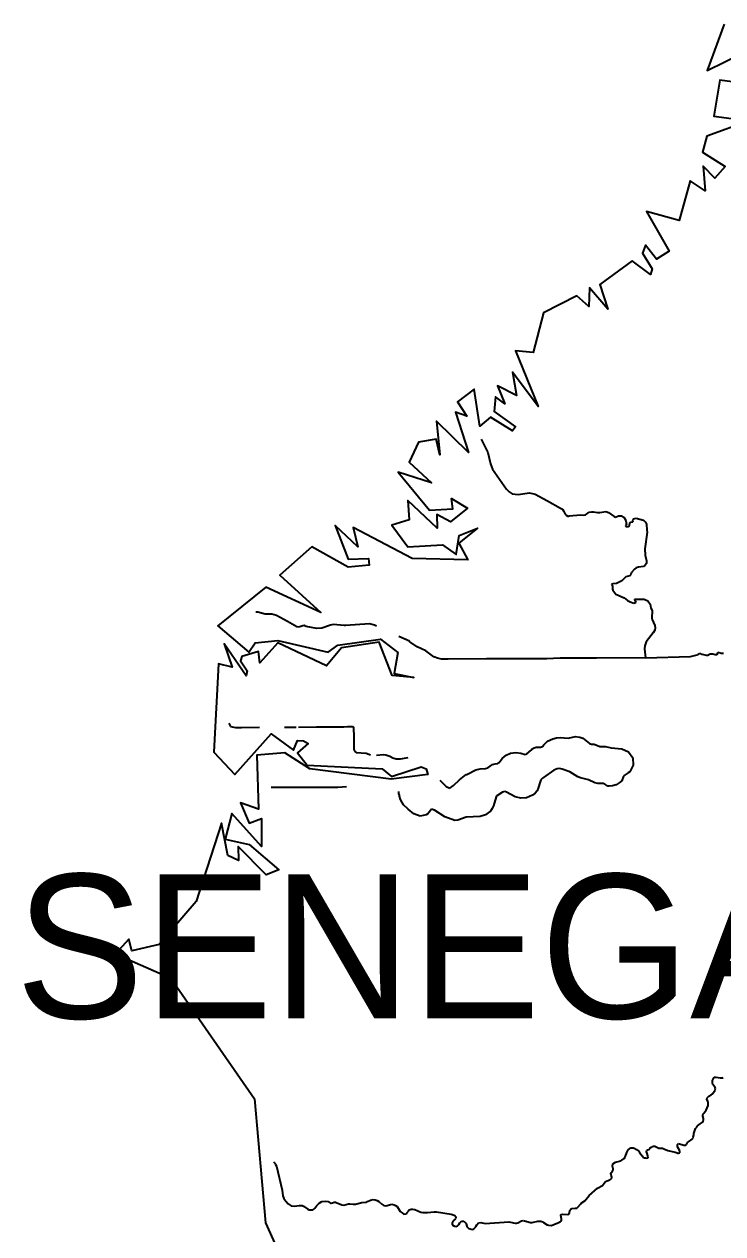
# Model space of a CAD drawing. Header units: metres. Extents: x 0 to 1325, y -1 to 773.
# Drawn here: x 595.54 to 614.01, y 324.31 to 356.28 of the extents above; entities that cross this region are included whole.
import ezdxf
from ezdxf.enums import TextEntityAlignment as Align

# ---------------------------------------------------------------- set-up
doc = ezdxf.new("R2010")
doc.units = ezdxf.units.M

msp = doc.modelspace()

# ---------------------------------------------------------------- linework, layer by layer
at = {"layer": 'CUT'}
for points in [[(614.05, 356.278), (613.6, 355.058), (614.53, 355.508)], [(614.26, 354.758), (613.93, 354.798), (613.77, 353.848), (614.71, 353.728), (613.59, 353.318), (613.47, 352.898), (614.07, 352.518), (613.8, 352.208), (613.49, 352.528), (613.54, 351.878), (613.15, 352.138), (612.86, 351.088), (611.99, 351.328), (612.59, 350.278), (612.26, 350.068), (611.97, 350.438), (611.89, 350.228), (612.14, 349.808), (612.1, 349.658), (611.61, 350.028), (610.76, 349.398), (610.97, 348.748), (610.49, 349.308), (610.47, 348.818), (610.15, 349.098), (609.27, 348.648), (609, 347.598), (608.53, 347.648), (609.13, 346.178), (608.45, 347.078), (608.56, 346.468), (608.05, 346.718), (608.25, 346.248), (608, 346.428), (607.97, 346.038), (608.53, 345.638), (608.45, 345.528), (607.87, 345.888), (607.59, 345.658), (607.44, 346.628), (607, 346.298), (607.24, 345.918), (606.94, 346.028), (606.94, 346.028), (607.29, 344.958), (606.44, 345.788), (606.53, 344.898), (606.43, 345.308), (605.97, 345.228), (605.72, 344.698), (606.31, 344.158), (605.43, 344.438), (606.26, 343.438), (606.87, 343.468), (606.84, 343.738), (607.26, 343.488), (606.81, 343.128), (606.45, 343.318), (606.46, 342.958), (605.68, 343.688), (605.72, 343.178), (605.26, 343.038), (605.68, 342.468), (606.6, 342.518), (606.96, 342.258), (607.04, 342.768), (607.53, 342.958), (607.03, 342.558), (607.27, 342.118), (605.8, 342.158), (604.24, 342.978), (604.36, 342.468), (603.76, 343.028), (604.11, 342.138), (604.64, 342.158), (604.66, 341.978), (604.11, 341.928), (603.15, 342.468), (602.3, 341.718), (603.38, 340.728), (601.93, 341.398), (600.66, 340.378), (601.48, 339.678), (601.65, 339.928), (602.25, 339.988), (603.58, 339.678), (603.83, 339.868), (604.96, 340.028), (605.42, 339.668), (605.32, 339.118), (605.84, 339.008), (605.27, 339.068), (604.93, 339.948), (603.93, 339.798), (603.53, 339.318), (602.25, 339.928), (601.77, 339.398), (601.74, 339.698), (601.3, 339.568), (601.26, 339.448), (601.44, 339.188), (601.41, 339.058), (600.83, 339.898), (601.04, 339.288), (600.68, 339.368), (600.56, 337.038), (601.11, 336.448), (602.07, 337.518), (602.66, 337.088), (602.77, 337.348), (602.93, 337.338), (603.05, 337.268), (602.77, 337.018), (603.02, 336.698), (605.01, 336.598), (605.25, 336.398), (606.04, 336.648), (606.17, 336.598), (606.21, 336.448), (605.24, 336.328), (603.09, 336.598), (602.43, 337.018), (601.69, 336.958), (601.74, 335.528), (601.26, 335.698), (601.49, 335.158), (601.82, 335.288), (601.82, 334.548), (601.03, 335.418), (600.86, 334.738), (601.49, 334.598), (602.27, 333.928), (601.94, 333.798), (601.2, 334.548), (601.21, 334.178), (600.93, 334.308), (600.76, 335.158), (600.09, 333.088), (599.11, 331.958), (598.39, 331.788), (598.31, 332.098), (597.96, 331.708), (599.42, 331.068), (601.63, 327.878), (601.92, 324.598), (602.98, 322.258)]]:
    msp.add_lwpolyline(points, dxfattribs=at)
at = {"layer": 'SCORE'}
for points in [[(607.62, 345.308), (607.8, 344.958)], [(607.8, 344.958), (607.87, 344.658)], [(607.87, 344.658), (607.92, 344.518)], [(607.92, 344.518), (608.29, 343.988)], [(608.29, 343.988), (608.36, 343.918)], [(608.36, 343.918), (608.44, 343.868)], [(608.44, 343.868), (608.6, 343.848)], [(608.6, 343.848), (608.9, 343.888)], [(608.9, 343.888), (609.05, 343.858)], [(609.05, 343.858), (609.38, 343.678)], [(609.38, 343.678), (609.72, 343.488)], [(609.72, 343.488), (609.77, 343.458)], [(609.77, 343.458), (609.8, 343.418)], [(609.8, 343.418), (609.84, 343.328)], [(610.41, 343.328), (610.44, 343.358)], [(610.44, 343.358), (610.48, 343.378)], [(610.48, 343.378), (610.54, 343.388)], [(610.54, 343.388), (610.59, 343.388)], [(610.59, 343.388), (610.7, 343.368)], [(610.7, 343.368), (610.76, 343.368)], [(610.76, 343.368), (610.92, 343.398)], [(610.92, 343.398), (610.99, 343.368)], [(610.99, 343.368), (611.14, 343.268)], [(609.84, 343.328), (609.87, 343.298)], [(609.87, 343.298), (609.91, 343.278)], [(609.91, 343.278), (609.93, 343.278)], [(609.93, 343.278), (609.95, 343.288)], [(609.95, 343.288), (610.25, 343.308)], [(610.25, 343.308), (610.34, 343.298)], [(610.34, 343.298), (610.38, 343.308)], [(610.38, 343.308), (610.41, 343.328)], [(611.14, 343.268), (611.17, 343.248)], [(611.17, 343.248), (611.25, 343.288)], [(611.25, 343.288), (611.33, 343.288)], [(611.33, 343.288), (611.39, 343.248)], [(611.39, 343.248), (611.44, 343.178)], [(611.44, 343.178), (611.45, 343.148)], [(611.46, 343.058), (611.44, 343.018)], [(611.45, 343.148), (611.46, 343.058)], [(611.54, 343.018), (611.55, 343.098)], [(611.55, 343.098), (611.58, 343.118)], [(611.58, 343.118), (611.63, 343.128)], [(611.63, 343.178), (611.65, 343.208)], [(611.64, 343.148), (611.63, 343.178)], [(611.63, 343.128), (611.64, 343.148)], [(611.65, 343.208), (611.72, 343.218)], [(611.72, 343.218), (611.82, 343.198)], [(611.82, 343.198), (611.91, 343.168)], [(611.91, 343.168), (611.97, 343.118)], [(611.97, 343.118), (611.99, 343.068)], [(611.99, 343.068), (612, 342.908)], [(611.44, 343.018), (611.45, 342.998)], [(611.45, 342.998), (611.51, 342.998)], [(611.51, 342.998), (611.54, 343.018)], [(612.01, 342.848), (611.95, 342.408)], [(612, 342.908), (612.01, 342.848)], [(611.95, 342.408), (611.96, 342.248)], [(611.96, 342.248), (611.99, 342.098)], [(611.99, 342.098), (611.99, 342.028)], [(611.6, 341.788), (611.58, 341.748)], [(611.68, 341.878), (611.6, 341.788)], [(611.72, 341.908), (611.68, 341.878)], [(611.78, 341.928), (611.72, 341.908)], [(611.91, 341.948), (611.78, 341.928)], [(611.95, 341.968), (611.91, 341.948)], [(611.99, 342.028), (611.95, 341.968)], [(611.1, 341.488), (611.07, 341.478)], [(611.07, 341.478), (611.09, 341.428)], [(611.2, 341.498), (611.1, 341.488)], [(611.27, 341.528), (611.2, 341.498)], [(611.34, 341.568), (611.27, 341.528)], [(611.41, 341.638), (611.34, 341.568)], [(611.45, 341.668), (611.41, 341.638)], [(611.55, 341.698), (611.45, 341.668)], [(611.57, 341.718), (611.55, 341.698)], [(611.58, 341.748), (611.57, 341.718)], [(611.09, 341.428), (611.09, 341.348)], [(611.09, 341.348), (611.1, 341.318)], [(611.1, 341.318), (611.18, 341.218)], [(611.18, 341.218), (611.4, 341.118)], [(611.4, 341.118), (611.49, 341.048)], [(611.49, 341.048), (611.56, 341.008)], [(611.56, 341.008), (611.66, 340.978)], [(611.66, 340.978), (611.72, 340.998)], [(611.72, 340.998), (611.68, 341.078)], [(611.68, 341.078), (611.93, 341.078)], [(611.93, 341.078), (612.03, 341.038)], [(612.03, 341.038), (612.09, 340.948)], [(612.09, 340.948), (612.11, 340.848)], [(612.11, 340.848), (612.14, 340.778)], [(601.72, 340.738), (601.67, 340.738)], [(601.91, 340.688), (601.72, 340.738)], [(602.09, 340.688), (601.91, 340.688)], [(602.21, 340.648), (602.09, 340.688)], [(602.5, 340.488), (602.21, 340.648)], [(602.75, 340.348), (602.5, 340.488)], [(612.14, 340.728), (612.13, 340.628)], [(612.13, 340.628), (612.13, 340.578)], [(612.13, 340.578), (612.14, 340.548)], [(612.14, 340.778), (612.14, 340.728)], [(612.14, 340.548), (612.21, 340.388)], [(602.79, 340.338), (602.75, 340.348)], [(602.83, 340.348), (602.79, 340.338)], [(602.91, 340.378), (602.83, 340.348)], [(602.94, 340.388), (602.91, 340.378)], [(602.96, 340.378), (602.94, 340.388)], [(602.97, 340.368), (602.96, 340.378)], [(603, 340.358), (602.97, 340.368)], [(603.28, 340.308), (603, 340.358)], [(603.41, 340.318), (603.28, 340.308)], [(603.64, 340.398), (603.41, 340.318)], [(603.71, 340.408), (603.64, 340.398)], [(604, 340.388), (603.71, 340.408)], [(604.04, 340.388), (604, 340.388)], [(604.67, 340.428), (604.04, 340.388)], [(604.8, 340.398), (604.67, 340.428)], [(604.86, 340.368), (604.8, 340.398)], [(612.17, 340.188), (611.98, 339.958)], [(612.21, 340.258), (612.17, 340.188)], [(612.21, 340.388), (612.22, 340.328)], [(612.22, 340.328), (612.21, 340.258)], [(605.73, 339.968), (605.45, 340.098)], [(605.74, 339.958), (605.73, 339.968)], [(605.93, 339.818), (605.74, 339.958)], [(611.95, 339.848), (611.94, 339.768)], [(611.98, 339.958), (611.95, 339.848)], [(606.16, 339.718), (605.93, 339.818)], [(606.37, 339.558), (606.16, 339.718)], [(606.47, 339.518), (606.37, 339.558)], [(611.97, 339.528), (610.67, 339.518)], [(611.94, 339.768), (611.97, 339.528)], [(611.97, 339.528), (613.16, 339.568)], [(613.16, 339.568), (613.33, 339.608)], [(613.33, 339.608), (613.34, 339.618)], [(613.34, 339.618), (613.36, 339.618)], [(613.36, 339.618), (613.39, 339.648)], [(613.39, 339.648), (613.41, 339.648)], [(613.41, 339.648), (613.43, 339.648)], [(613.43, 339.648), (613.44, 339.638)], [(613.44, 339.638), (613.45, 339.628)], [(613.45, 339.628), (613.46, 339.628)], [(613.46, 339.628), (613.57, 339.598)], [(613.57, 339.598), (613.61, 339.598)], [(613.61, 339.598), (613.64, 339.608)], [(613.64, 339.608), (613.68, 339.638)], [(613.68, 339.638), (613.72, 339.638)], [(613.72, 339.638), (613.75, 339.638)], [(613.75, 339.638), (613.81, 339.618)], [(613.81, 339.618), (613.84, 339.618)], [(613.84, 339.618), (613.86, 339.628)], [(613.86, 339.628), (613.89, 339.668)], [(613.89, 339.668), (613.91, 339.678)], [(613.91, 339.678), (613.92, 339.668)], [(613.92, 339.668), (613.97, 339.658)], [(613.97, 339.658), (614, 339.658)], [(614, 339.658), (614.03, 339.658)], [(606.57, 339.498), (606.47, 339.518)], [(606.75, 339.498), (606.57, 339.498)], [(607.76, 339.508), (606.75, 339.498)], [(608.06, 339.508), (607.76, 339.508)], [(609.36, 339.508), (608.06, 339.508)], [(609.71, 339.518), (609.36, 339.508)], [(610.67, 339.518), (609.71, 339.518)], [(600.95, 337.808), (601, 337.718)], [(601, 337.718), (601.13, 337.688)], [(601.13, 337.688), (601.29, 337.688)], [(601.29, 337.688), (601.76, 337.698)], [(602.42, 337.698), (602.46, 337.698)], [(602.46, 337.698), (602.73, 337.698)], [(602.79, 337.698), (603.27, 337.708)], [(603.27, 337.708), (603.75, 337.708)], [(603.75, 337.708), (603.99, 337.708)], [(603.99, 337.708), (604.09, 337.718)], [(604.09, 337.718), (604.22, 337.718)], [(604.22, 337.718), (604.25, 337.698)], [(604.25, 337.698), (604.26, 337.428)], [(604.26, 337.428), (604.26, 337.368)], [(604.26, 337.368), (604.26, 337.108)], [(609.31, 337.268), (609.35, 337.298)], [(609.35, 337.298), (609.38, 337.328)], [(609.38, 337.328), (609.52, 337.388)], [(609.52, 337.388), (609.61, 337.418)], [(609.61, 337.418), (609.71, 337.428)], [(609.71, 337.428), (609.92, 337.408)], [(609.92, 337.408), (610.12, 337.448)], [(610.12, 337.448), (610.23, 337.438)], [(610.23, 337.438), (610.31, 337.408)], [(610.31, 337.408), (610.49, 337.268)], [(604.26, 337.108), (604.28, 337.058)], [(604.28, 337.058), (604.32, 337.028)], [(604.32, 337.028), (604.58, 337.008)], [(604.58, 337.008), (604.7, 336.968)], [(604.86, 336.958), (605.04, 336.978)], [(605.04, 336.978), (605.1, 336.968)], [(605.1, 336.968), (605.21, 336.928)], [(608.28, 336.958), (608.4, 337.008)], [(608.4, 337.008), (608.54, 337.028)], [(608.54, 337.028), (608.67, 337.008)], [(608.67, 337.008), (608.79, 336.978)], [(608.79, 336.978), (608.83, 336.998)], [(608.83, 336.998), (608.94, 337.088)], [(608.94, 337.088), (608.97, 337.128)], [(608.97, 337.128), (609.02, 337.148)], [(609.02, 337.148), (609.08, 337.168)], [(609.08, 337.168), (609.19, 337.168)], [(609.19, 337.168), (609.24, 337.188)], [(609.24, 337.188), (609.28, 337.228)], [(609.28, 337.228), (609.31, 337.268)], [(610.49, 337.268), (610.54, 337.248)], [(610.54, 337.248), (610.61, 337.248)], [(610.61, 337.248), (610.76, 337.188)], [(610.76, 337.188), (610.91, 337.188)], [(610.91, 337.188), (611.06, 337.148)], [(611.06, 337.148), (611.34, 337.128)], [(611.34, 337.128), (611.52, 337.048)], [(611.52, 337.048), (611.63, 336.888)], [(605.21, 336.928), (605.29, 336.888)], [(605.29, 336.888), (605.38, 336.858)], [(605.38, 336.858), (605.49, 336.858)], [(605.49, 336.858), (605.69, 336.898)], [(607.8, 336.628), (607.92, 336.708)], [(607.92, 336.708), (607.99, 336.728)], [(607.99, 336.728), (608.06, 336.738)], [(608.06, 336.738), (608.1, 336.768)], [(608.1, 336.768), (608.18, 336.868)], [(608.18, 336.868), (608.28, 336.958)], [(611.64, 336.698), (611.55, 336.518)], [(611.63, 336.888), (611.64, 336.698)], [(607.05, 336.308), (607.23, 336.448)], [(607.23, 336.448), (607.24, 336.448)], [(607.24, 336.448), (607.48, 336.568)], [(607.48, 336.568), (607.6, 336.598)], [(607.6, 336.598), (607.74, 336.608)], [(607.74, 336.608), (607.8, 336.628)], [(609.24, 336.348), (609.2, 336.308)], [(609.27, 336.368), (609.24, 336.348)], [(609.54, 336.558), (609.27, 336.368)], [(609.63, 336.598), (609.54, 336.558)], [(609.69, 336.608), (609.63, 336.598)], [(609.76, 336.588), (609.69, 336.608)], [(609.97, 336.518), (609.76, 336.588)], [(610.18, 336.388), (609.97, 336.518)], [(610.25, 336.358), (610.18, 336.388)], [(610.46, 336.308), (610.25, 336.358)], [(611.38, 336.378), (611.35, 336.308)], [(611.4, 336.408), (611.38, 336.378)], [(611.43, 336.438), (611.4, 336.418)], [(611.4, 336.418), (611.4, 336.408)], [(611.51, 336.488), (611.43, 336.438)], [(611.55, 336.518), (611.51, 336.488)], [(602.23, 336.108), (602.07, 336.108)], [(602.46, 336.108), (602.23, 336.108)], [(602.69, 336.108), (602.46, 336.108)], [(602.92, 336.108), (602.69, 336.108)], [(603.15, 336.108), (602.92, 336.108)], [(603.3, 336.108), (603.15, 336.108)], [(603.38, 336.108), (603.3, 336.108)], [(603.6, 336.108), (603.38, 336.108)], [(603.83, 336.108), (603.6, 336.108)], [(604.06, 336.118), (603.83, 336.108)], [(606.53, 336.298), (606.54, 336.288)], [(606.54, 336.288), (606.62, 336.208)], [(606.62, 336.208), (606.7, 336.128)], [(606.7, 336.128), (606.79, 336.088)], [(606.79, 336.088), (606.89, 336.158)], [(606.89, 336.158), (607.05, 336.308)], [(609.1, 336.018), (609.05, 335.958)], [(609.13, 336.088), (609.1, 336.018)], [(609.18, 336.258), (609.13, 336.088)], [(609.2, 336.308), (609.18, 336.258)], [(610.63, 336.228), (610.46, 336.308)], [(610.71, 336.208), (610.63, 336.228)], [(610.74, 336.208), (610.71, 336.208)], [(610.81, 336.208), (610.74, 336.208)], [(610.85, 336.208), (610.81, 336.208)], [(610.89, 336.188), (610.85, 336.208)], [(610.97, 336.138), (610.89, 336.188)], [(611.01, 336.138), (610.97, 336.138)], [(611.09, 336.148), (611.01, 336.138)], [(611.19, 336.178), (611.09, 336.148)], [(611.27, 336.228), (611.19, 336.178)], [(611.34, 336.278), (611.27, 336.228)], [(611.35, 336.308), (611.34, 336.278)], [(605.45, 335.948), (605.45, 335.998)], [(605.46, 335.898), (605.45, 335.948)], [(605.46, 335.878), (605.46, 335.898)], [(605.49, 335.788), (605.46, 335.878)], [(605.53, 335.708), (605.49, 335.788)], [(605.57, 335.648), (605.53, 335.708)], [(608.02, 335.858), (607.95, 335.618)], [(608.04, 335.888), (608.02, 335.858)], [(608.19, 335.978), (608.04, 335.888)], [(608.25, 335.998), (608.19, 335.978)], [(608.29, 335.978), (608.25, 335.998)], [(608.52, 335.858), (608.29, 335.978)], [(608.67, 335.818), (608.52, 335.858)], [(608.82, 335.828), (608.67, 335.818)], [(608.98, 335.898), (608.82, 335.828)], [(609.05, 335.958), (608.98, 335.898)], [(605.69, 335.528), (605.57, 335.648)], [(605.84, 335.408), (605.69, 335.528)], [(606.01, 335.348), (605.84, 335.408)], [(606.17, 335.378), (606.01, 335.348)], [(606.21, 335.408), (606.17, 335.378)], [(606.28, 335.498), (606.21, 335.408)], [(606.31, 335.528), (606.28, 335.498)], [(606.39, 335.508), (606.31, 335.528)], [(606.66, 335.328), (606.39, 335.508)], [(607.74, 335.378), (607.6, 335.338)], [(607.81, 335.438), (607.74, 335.378)], [(607.87, 335.478), (607.81, 335.438)], [(607.91, 335.548), (607.87, 335.478)], [(607.95, 335.618), (607.91, 335.548)], [(606.93, 335.228), (606.66, 335.328)], [(607.01, 335.238), (606.93, 335.228)], [(607.23, 335.318), (607.01, 335.238)], [(607.6, 335.338), (607.23, 335.318)], [(613.74, 328.358), (613.78, 328.448)], [(613.74, 328.328), (613.74, 328.358)], [(613.78, 328.448), (613.83, 328.448)], [(613.83, 328.448), (613.94, 328.428)], [(613.94, 328.428), (614, 328.428)], [(614, 328.428), (614.02, 328.438)], [(613.73, 327.998), (613.75, 328.028)], [(613.74, 328.288), (613.74, 328.328)], [(613.75, 328.258), (613.74, 328.288)], [(613.81, 328.178), (613.75, 328.258)], [(613.75, 328.028), (613.8, 328.088)], [(613.8, 328.088), (613.81, 328.118)], [(613.82, 328.148), (613.81, 328.178)], [(613.81, 328.118), (613.82, 328.148)], [(613.59, 327.868), (613.6, 327.898)], [(613.6, 327.838), (613.59, 327.868)], [(613.6, 327.898), (613.62, 327.928)], [(613.62, 327.798), (613.6, 327.838)], [(613.6, 327.638), (613.62, 327.698)], [(613.62, 327.928), (613.64, 327.948)], [(613.62, 327.768), (613.62, 327.798)], [(613.62, 327.698), (613.62, 327.768)], [(613.64, 327.948), (613.7, 327.978)], [(613.7, 327.978), (613.73, 327.998)], [(613.48, 327.448), (613.49, 327.478)], [(613.48, 327.418), (613.48, 327.448)], [(613.5, 327.358), (613.48, 327.418)], [(613.49, 327.478), (613.51, 327.498)], [(613.51, 327.498), (613.57, 327.578)], [(613.57, 327.578), (613.6, 327.638)], [(613.24, 326.958), (613.29, 327.088)], [(613.29, 327.088), (613.32, 327.128)], [(613.32, 327.128), (613.34, 327.158)], [(613.34, 327.158), (613.38, 327.188)], [(613.38, 327.188), (613.47, 327.258)], [(613.47, 327.258), (613.49, 327.288)], [(613.49, 327.288), (613.5, 327.318)], [(613.5, 327.318), (613.5, 327.358)], [(613.08, 326.718), (613.1, 326.738)], [(613.1, 326.738), (613.2, 326.808)], [(613.2, 326.808), (613.22, 326.828)], [(613.22, 326.828), (613.23, 326.858)], [(613.23, 326.858), (613.24, 326.928)], [(613.24, 326.928), (613.24, 326.958)], [(611.44, 326.358), (611.47, 326.458)], [(611.47, 326.458), (611.49, 326.488)], [(611.49, 326.488), (611.51, 326.528)], [(611.51, 326.528), (611.54, 326.558)], [(611.54, 326.558), (611.58, 326.578)], [(611.58, 326.578), (611.61, 326.578)], [(611.61, 326.578), (611.64, 326.578)], [(611.64, 326.578), (611.67, 326.568)], [(611.67, 326.568), (611.73, 326.538)], [(611.73, 326.538), (611.79, 326.488)], [(611.79, 326.488), (611.81, 326.458)], [(611.81, 326.458), (611.88, 326.368)], [(611.99, 326.478), (612, 326.518)], [(612.01, 326.428), (611.99, 326.478)], [(612, 326.518), (612.02, 326.528)], [(612.03, 326.368), (612.01, 326.428)], [(612.02, 326.528), (612.06, 326.538)], [(612.06, 326.538), (612.08, 326.558)], [(612.08, 326.558), (612.09, 326.578)], [(612.09, 326.578), (612.1, 326.588)], [(612.1, 326.588), (612.12, 326.598)], [(612.12, 326.598), (612.13, 326.598)], [(612.13, 326.598), (612.16, 326.618)], [(612.16, 326.618), (612.16, 326.628)], [(612.16, 326.628), (612.19, 326.628)], [(612.19, 326.628), (612.21, 326.628)], [(612.21, 326.628), (612.32, 326.568)], [(612.32, 326.568), (612.34, 326.568)], [(612.34, 326.568), (612.41, 326.568)], [(612.41, 326.568), (612.42, 326.568)], [(612.42, 326.568), (612.45, 326.558)], [(612.45, 326.558), (612.56, 326.508)], [(612.56, 326.508), (612.75, 326.468)], [(612.75, 326.468), (612.8, 326.448)], [(612.8, 326.448), (612.82, 326.438)], [(612.81, 326.668), (612.84, 326.698)], [(612.81, 326.608), (612.81, 326.668)], [(612.87, 326.498), (612.81, 326.608)], [(612.82, 326.438), (612.84, 326.438)], [(612.84, 326.698), (612.98, 326.648)], [(612.84, 326.438), (612.87, 326.448)], [(612.87, 326.448), (612.87, 326.498)], [(612.98, 326.648), (613.03, 326.648)], [(613.03, 326.648), (613.05, 326.668)], [(613.05, 326.668), (613.08, 326.718)], [(602.13, 326.208), (602.17, 326.178)], [(602.17, 326.178), (602.19, 326.138)], [(602.19, 326.138), (602.21, 326.098)], [(602.21, 326.098), (602.36, 325.458)], [(611.09, 326.098), (611.1, 326.158)], [(611.11, 326.028), (611.09, 326.098)], [(611.1, 326.158), (611.17, 326.198)], [(611.17, 326.198), (611.31, 326.238)], [(611.31, 326.238), (611.34, 326.258)], [(611.34, 326.258), (611.4, 326.298)], [(611.4, 326.298), (611.42, 326.328)], [(611.42, 326.328), (611.44, 326.358)], [(611.88, 326.368), (611.9, 326.338)], [(611.9, 326.338), (611.94, 326.318)], [(611.94, 326.318), (611.97, 326.318)], [(611.97, 326.318), (612, 326.308)], [(612, 326.308), (612.04, 326.318)], [(612.04, 326.318), (612.03, 326.368)], [(611.05, 325.898), (611.06, 325.918)], [(611.06, 325.858), (611.05, 325.898)], [(611.05, 325.748), (611.08, 325.778)], [(611.06, 325.918), (611.09, 325.968)], [(611.08, 325.808), (611.06, 325.858)], [(611.08, 325.778), (611.08, 325.808)], [(611.09, 325.968), (611.11, 325.998)], [(611.11, 325.998), (611.11, 326.028)], [(602.36, 325.458), (602.38, 325.308)], [(610.48, 325.318), (610.7, 325.518)], [(610.7, 325.518), (610.83, 325.588)], [(610.83, 325.588), (610.85, 325.608)], [(610.85, 325.608), (610.91, 325.688)], [(610.91, 325.688), (610.95, 325.708)], [(610.95, 325.708), (611.02, 325.738)], [(611.02, 325.738), (611.05, 325.748)], [(602.38, 325.308), (602.41, 325.238)], [(602.41, 325.238), (602.46, 325.168)], [(602.46, 325.168), (602.52, 325.098)], [(603.34, 325.118), (603.41, 325.158)], [(603.41, 325.158), (603.5, 325.168)], [(603.5, 325.168), (603.58, 325.158)], [(603.58, 325.158), (603.61, 325.138)], [(603.61, 325.138), (603.64, 325.118)], [(603.69, 325.128), (603.74, 325.148)], [(603.74, 325.148), (603.77, 325.148)], [(603.77, 325.148), (603.79, 325.138)], [(603.79, 325.138), (603.94, 325.078)], [(604.3, 325.088), (604.47, 325.138)], [(604.47, 325.138), (604.59, 325.148)], [(604.59, 325.148), (604.62, 325.158)], [(604.62, 325.158), (604.7, 325.198)], [(604.7, 325.198), (604.76, 325.218)], [(604.76, 325.218), (604.82, 325.208)], [(604.82, 325.208), (604.87, 325.188)], [(604.87, 325.188), (604.92, 325.158)], [(604.92, 325.158), (605, 325.088)], [(610.27, 325.118), (610.36, 325.178)], [(610.36, 325.178), (610.48, 325.318)], [(602.52, 325.098), (602.6, 325.048)], [(602.6, 325.048), (602.69, 325.038)], [(602.69, 325.038), (602.81, 325.058)], [(602.81, 325.058), (602.85, 325.058)], [(602.85, 325.058), (602.89, 325.058)], [(602.89, 325.058), (602.93, 325.038)], [(602.93, 325.038), (603.04, 324.958)], [(603.04, 324.958), (603.08, 324.938)], [(603.08, 324.938), (603.12, 324.938)], [(603.12, 324.938), (603.17, 324.938)], [(603.17, 324.938), (603.2, 324.958)], [(603.2, 324.958), (603.23, 324.988)], [(603.23, 324.988), (603.28, 325.058)], [(603.28, 325.058), (603.34, 325.118)], [(603.64, 325.118), (603.66, 325.118)], [(603.66, 325.118), (603.69, 325.128)], [(603.94, 325.078), (603.99, 325.068)], [(603.99, 325.068), (604.12, 325.098)], [(604.12, 325.098), (604.15, 325.098)], [(604.15, 325.098), (604.24, 325.088)], [(604.24, 325.088), (604.3, 325.088)], [(605, 325.088), (605.05, 325.058)], [(605.05, 325.058), (605.1, 325.048)], [(605.1, 325.048), (605.26, 325.088)], [(605.26, 325.088), (605.32, 325.078)], [(605.32, 325.078), (605.36, 325.058)], [(605.36, 325.058), (605.4, 325.028)], [(605.4, 325.028), (605.48, 324.898)], [(605.48, 324.898), (605.53, 324.858)], [(605.53, 324.858), (605.58, 324.828)], [(605.58, 324.828), (605.64, 324.838)], [(605.64, 324.838), (605.67, 324.868)], [(605.67, 324.868), (605.7, 324.908)], [(605.7, 324.908), (605.72, 324.938)], [(605.72, 324.938), (605.77, 324.958)], [(605.77, 324.958), (605.82, 324.958)], [(605.82, 324.958), (605.87, 324.948)], [(605.87, 324.948), (606.03, 324.878)], [(606.03, 324.878), (606.08, 324.868)], [(606.08, 324.868), (606.2, 324.868)], [(606.2, 324.868), (606.38, 324.888)], [(606.38, 324.888), (606.44, 324.888)], [(606.44, 324.888), (606.83, 324.828)], [(606.83, 324.828), (606.91, 324.798)], [(609.73, 324.788), (609.74, 324.818)], [(609.74, 324.818), (609.77, 324.828)], [(609.77, 324.828), (609.91, 324.818)], [(609.91, 324.818), (609.95, 324.838)], [(609.95, 324.838), (609.96, 324.858)], [(609.96, 324.858), (609.97, 324.928)], [(609.97, 324.928), (609.99, 324.958)], [(609.99, 324.958), (610.02, 324.978)], [(610.02, 324.978), (610.11, 324.988)], [(610.11, 324.988), (610.15, 324.988)], [(610.15, 324.988), (610.18, 325.008)], [(610.18, 325.008), (610.25, 325.088)], [(610.25, 325.088), (610.27, 325.118)], [(606.88, 324.648), (606.86, 324.598)], [(606.86, 324.598), (606.86, 324.548)], [(606.86, 324.548), (606.9, 324.518)], [(606.94, 324.708), (606.88, 324.648)], [(606.9, 324.518), (606.95, 324.498)], [(606.91, 324.798), (606.93, 324.788)], [(606.93, 324.788), (606.95, 324.758)], [(606.95, 324.738), (606.94, 324.708)], [(606.95, 324.758), (606.95, 324.738)], [(606.95, 324.498), (607, 324.518)], [(607, 324.518), (607.03, 324.558)], [(607.03, 324.558), (607.06, 324.598)], [(607.06, 324.598), (607.1, 324.638)], [(607.1, 324.638), (607.13, 324.638)], [(607.13, 324.638), (607.16, 324.638)], [(607.16, 324.638), (607.18, 324.628)], [(607.18, 324.628), (607.2, 324.608)], [(607.2, 324.608), (607.22, 324.588)], [(607.22, 324.588), (607.23, 324.568)], [(607.23, 324.568), (607.24, 324.508)], [(607.24, 324.508), (607.27, 324.478)], [(607.48, 324.498), (607.51, 324.548)], [(607.48, 324.488), (607.48, 324.498)], [(607.51, 324.548), (607.55, 324.598)], [(607.55, 324.598), (607.61, 324.608)], [(607.61, 324.608), (607.73, 324.578)], [(607.73, 324.578), (608.35, 324.628)], [(608.35, 324.628), (608.4, 324.618)], [(608.4, 324.618), (608.52, 324.588)], [(608.52, 324.588), (608.56, 324.588)], [(608.56, 324.588), (608.59, 324.598)], [(608.59, 324.598), (608.69, 324.648)], [(608.69, 324.648), (608.73, 324.658)], [(608.73, 324.658), (608.77, 324.648)], [(608.77, 324.648), (608.93, 324.608)], [(608.93, 324.608), (608.97, 324.608)], [(608.97, 324.608), (609.12, 324.638)], [(609.12, 324.638), (609.16, 324.638)], [(609.16, 324.638), (609.2, 324.638)], [(609.2, 324.638), (609.24, 324.628)], [(609.24, 324.628), (609.27, 324.608)], [(609.27, 324.608), (609.37, 324.548)], [(609.37, 324.548), (609.4, 324.538)], [(609.4, 324.538), (609.48, 324.528)], [(609.48, 324.528), (609.71, 324.628)], [(609.71, 324.628), (609.74, 324.638)], [(609.75, 324.708), (609.73, 324.788)], [(609.74, 324.638), (609.75, 324.668)], [(609.75, 324.668), (609.75, 324.708)], [(607.27, 324.478), (607.3, 324.448)], [(607.3, 324.448), (607.39, 324.418)], [(607.39, 324.418), (607.43, 324.438)], [(607.43, 324.438), (607.48, 324.488)]]:
    msp.add_lwpolyline(points, dxfattribs=at)

# ---------------------------------------------------------------- texts
at = {"layer": 'ENGRAVE'}
msp.add_text('SENEGAL', height=3.809, dxfattribs=at).set_placement((607.343, 330.003), align=Align.CENTER)

doc.saveas('drawing.dxf')
